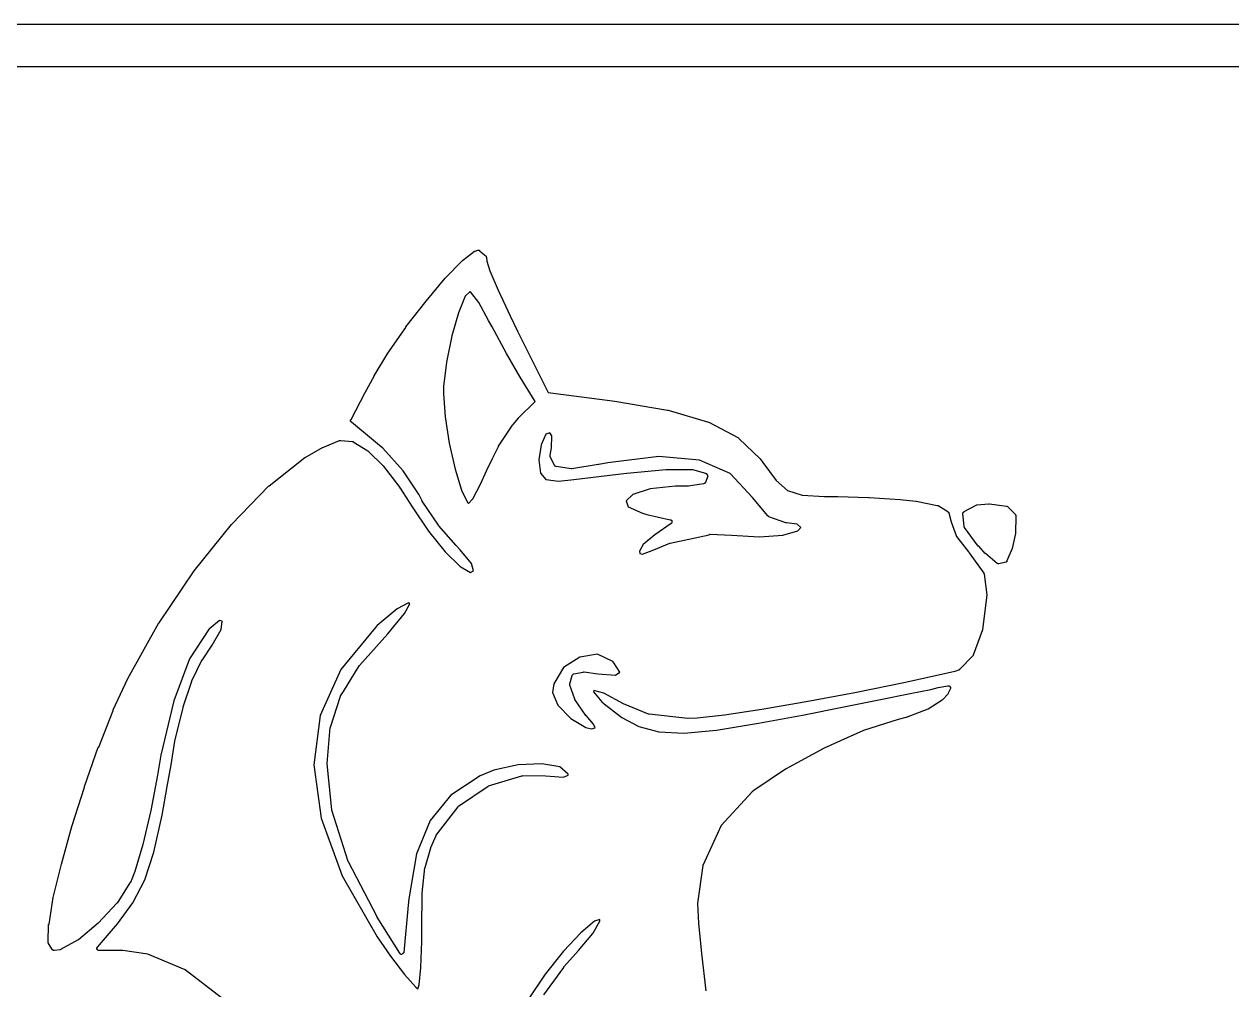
# Model space of a CAD drawing. Extents: x 93.8 to 153.2, y -121.7 to -73.6.
# Drawn here: x 119.058 to 121.877, y -119.553 to -117.298 of the extents above; entities that cross this region are included whole.
import ezdxf

# ---------------------------------------------------------------- set-up
doc = ezdxf.new("R2010")
doc.units = 0
doc.header["$MEASUREMENT"] = 0
doc.layers.add('BLACK', color=7, linetype='CONTINUOUS')

msp = doc.modelspace()

# ---------------------------------------------------------------- linework, layer by layer
at = {"layer": 'Black'}
for p, q in [((102.92, -117.298), (130.125, -117.298)), ((130.175, -117.398), (102.87, -117.398)), ((120.111, -117.828), (120.117, -117.826)), ((120.117, -117.826), (120.117, -117.826)), ((120.117, -117.826), (120.118, -117.826)), ((120.118, -117.826), (120.118, -117.826)), ((120.118, -117.826), (120.119, -117.826)), ((120.118, -117.826), (120.118, -117.826)), ((120.119, -117.826), (120.12, -117.826)), ((120.12, -117.826), (120.12, -117.826)), ((120.12, -117.826), (120.12, -117.826)), ((120.12, -117.826), (120.121, -117.826)), ((120.121, -117.826), (120.121, -117.827)), ((120.121, -117.827), (120.136, -117.84)), ((120.041, -117.891), (120.081, -117.85)), ((120.081, -117.85), (120.109, -117.828)), ((120.081, -117.85), (120.081, -117.85)), ((120.081, -117.85), (120.081, -117.85)), ((120.109, -117.828), (120.109, -117.828)), ((120.109, -117.828), (120.109, -117.828)), ((120.109, -117.828), (120.11, -117.828)), ((120.11, -117.828), (120.11, -117.828)), ((120.11, -117.828), (120.111, -117.828)), ((120.111, -117.828), (120.111, -117.828)), ((120.136, -117.84), (120.136, -117.841)), ((120.136, -117.841), (120.137, -117.842)), ((120.137, -117.842), (120.137, -117.842)), ((120.137, -117.842), (120.137, -117.842)), ((120.137, -117.842), (120.137, -117.843)), ((120.137, -117.843), (120.137, -117.843)), ((120.137, -117.843), (120.138, -117.851)), ((120.138, -117.851), (120.145, -117.874)), ((120.145, -117.874), (120.164, -117.919)), ((119.996, -117.945), (120.041, -117.891)), ((120.041, -117.891), (120.041, -117.891)), ((120.041, -117.891), (120.041, -117.891)), ((120.087, -117.933), (120.072, -117.972)), ((120.099, -117.922), (120.087, -117.933)), ((120.1, -117.923), (120.099, -117.922)), ((120.119, -117.948), (120.1, -117.923)), ((120.164, -117.919), (120.192, -117.979)), ((119.949, -118.005), (119.996, -117.945)), ((119.996, -117.945), (119.996, -117.945)), ((119.996, -117.945), (119.996, -117.945)), ((120.142, -117.99), (120.119, -117.948)), ((120.072, -117.972), (120.056, -118.026)), ((120.15, -118.005), (120.142, -117.99)), ((120.192, -117.979), (120.21, -118.016)), ((119.907, -118.066), (119.949, -118.006)), ((119.949, -118.006), (119.949, -118.005)), ((119.949, -118.005), (119.949, -118.005)), ((120.184, -118.067), (120.15, -118.005)), ((120.15, -118.005), (120.15, -118.005)), ((120.15, -118.005), (120.15, -118.005)), ((120.21, -118.016), (120.281, -118.158)), ((120.056, -118.026), (120.044, -118.087)), ((119.875, -118.119), (119.907, -118.066)), ((119.907, -118.066), (119.907, -118.066)), ((119.907, -118.066), (119.907, -118.066)), ((120.216, -118.122), (120.184, -118.067)), ((120.184, -118.067), (120.184, -118.067)), ((120.184, -118.067), (120.184, -118.067)), ((120.044, -118.087), (120.037, -118.144)), ((119.854, -118.158), (119.875, -118.12)), ((119.875, -118.12), (119.875, -118.119)), ((119.875, -118.119), (119.875, -118.119)), ((120.251, -118.179), (120.216, -118.122)), ((120.216, -118.122), (120.216, -118.122)), ((120.216, -118.122), (120.216, -118.122)), ((119.821, -118.221), (119.854, -118.158)), ((119.854, -118.158), (119.854, -118.158)), ((120.037, -118.144), (120.037, -118.161)), ((120.037, -118.161), (120.041, -118.215)), ((120.281, -118.158), (120.437, -118.178)), ((120.212, -118.217), (120.251, -118.179)), ((120.437, -118.178), (120.437, -118.178)), ((120.437, -118.178), (120.437, -118.178)), ((120.437, -118.178), (120.56, -118.199)), ((119.82, -118.222), (119.821, -118.221)), ((120.041, -118.215), (120.05, -118.276)), ((120.199, -118.233), (120.212, -118.218)), ((120.212, -118.218), (120.212, -118.217)), ((120.212, -118.217), (120.212, -118.217)), ((120.56, -118.199), (120.561, -118.199)), ((120.561, -118.199), (120.561, -118.199)), ((120.561, -118.199), (120.655, -118.227)), ((119.82, -118.223), (119.82, -118.222)), ((119.82, -118.224), (119.82, -118.223)), ((119.82, -118.223), (119.82, -118.223)), ((119.82, -118.223), (119.82, -118.223)), ((119.82, -118.223), (119.82, -118.223)), ((119.82, -118.225), (119.82, -118.224)), ((119.82, -118.224), (119.82, -118.224)), ((119.82, -118.224), (119.82, -118.224)), ((119.821, -118.226), (119.82, -118.225)), ((119.821, -118.227), (119.821, -118.226)), ((119.821, -118.226), (119.821, -118.226)), ((119.821, -118.226), (119.821, -118.226)), ((119.822, -118.227), (119.821, -118.227)), ((119.883, -118.278), (119.822, -118.227)), ((120.165, -118.283), (120.198, -118.234)), ((120.198, -118.234), (120.199, -118.233)), ((120.199, -118.233), (120.199, -118.233)), ((120.655, -118.227), (120.655, -118.227)), ((120.655, -118.227), (120.656, -118.227)), ((120.656, -118.227), (120.725, -118.264)), ((119.755, -118.286), (119.794, -118.27)), ((119.794, -118.27), (119.795, -118.27)), ((119.795, -118.27), (119.795, -118.27)), ((119.795, -118.27), (119.795, -118.27)), ((119.795, -118.27), (119.796, -118.27)), ((119.796, -118.27), (119.796, -118.27)), ((119.796, -118.27), (119.797, -118.27)), ((119.797, -118.27), (119.824, -118.272)), ((119.824, -118.272), (119.824, -118.272)), ((119.824, -118.272), (119.825, -118.272)), ((119.825, -118.272), (119.825, -118.272)), ((119.825, -118.272), (119.826, -118.272)), ((119.826, -118.272), (119.826, -118.272)), ((119.826, -118.272), (119.826, -118.273)), ((119.826, -118.273), (119.86, -118.294)), ((119.895, -118.288), (119.883, -118.278)), ((120.05, -118.276), (120.064, -118.337)), ((120.276, -118.255), (120.265, -118.28)), ((120.285, -118.252), (120.276, -118.255)), ((120.29, -118.259), (120.285, -118.252)), ((120.289, -118.287), (120.29, -118.259)), ((120.725, -118.264), (120.726, -118.265)), ((120.726, -118.265), (120.726, -118.265)), ((120.726, -118.265), (120.776, -118.313)), ((119.714, -118.31), (119.754, -118.286)), ((119.754, -118.286), (119.755, -118.286)), ((119.755, -118.286), (119.755, -118.286)), ((119.86, -118.294), (119.86, -118.294)), ((119.86, -118.294), (119.86, -118.294)), ((119.86, -118.294), (119.861, -118.295)), ((119.861, -118.295), (119.862, -118.295)), ((119.862, -118.295), (119.862, -118.296)), ((119.862, -118.296), (119.896, -118.329)), ((119.943, -118.341), (119.895, -118.288)), ((120.151, -118.312), (120.165, -118.284)), ((120.165, -118.284), (120.165, -118.283)), ((120.165, -118.284), (120.165, -118.284)), ((120.265, -118.28), (120.259, -118.315)), ((120.286, -118.304), (120.289, -118.287)), ((120.286, -118.305), (120.286, -118.304)), ((120.286, -118.306), (120.286, -118.305)), ((120.286, -118.307), (120.286, -118.306)), ((120.286, -118.306), (120.286, -118.306)), ((120.286, -118.306), (120.286, -118.306)), ((119.63, -118.376), (119.713, -118.31)), ((119.713, -118.31), (119.714, -118.31)), ((119.714, -118.31), (119.714, -118.31)), ((119.896, -118.329), (119.896, -118.329)), ((119.896, -118.329), (119.896, -118.329)), ((119.896, -118.329), (119.935, -118.38)), ((120.137, -118.341), (120.151, -118.312)), ((120.151, -118.312), (120.151, -118.312)), ((120.259, -118.315), (120.263, -118.346)), ((120.296, -118.328), (120.286, -118.307)), ((120.286, -118.307), (120.286, -118.307)), ((120.297, -118.329), (120.296, -118.328)), ((120.297, -118.33), (120.297, -118.329)), ((120.298, -118.33), (120.297, -118.33)), ((120.297, -118.33), (120.297, -118.33)), ((120.297, -118.33), (120.297, -118.33)), ((120.298, -118.331), (120.298, -118.33)), ((120.299, -118.331), (120.298, -118.331)), ((120.298, -118.331), (120.298, -118.331)), ((120.3, -118.331), (120.299, -118.331)), ((120.299, -118.331), (120.299, -118.331)), ((120.335, -118.336), (120.3, -118.331)), ((120.398, -118.326), (120.336, -118.336)), ((120.399, -118.326), (120.398, -118.326)), ((120.398, -118.326), (120.398, -118.326)), ((120.42, -118.322), (120.399, -118.326)), ((120.539, -118.307), (120.42, -118.322)), ((120.634, -118.316), (120.539, -118.307)), ((120.706, -118.347), (120.634, -118.316)), ((120.776, -118.313), (120.776, -118.313)), ((120.776, -118.313), (120.776, -118.313)), ((120.776, -118.313), (120.782, -118.321)), ((120.782, -118.321), (120.813, -118.363)), ((119.98, -118.397), (119.943, -118.341)), ((120.064, -118.337), (120.079, -118.386)), ((120.124, -118.37), (120.137, -118.341)), ((120.137, -118.341), (120.137, -118.341)), ((120.137, -118.341), (120.137, -118.341)), ((120.263, -118.346), (120.276, -118.361)), ((120.276, -118.361), (120.305, -118.365)), ((120.305, -118.365), (120.341, -118.361)), ((120.336, -118.336), (120.335, -118.336)), ((120.335, -118.336), (120.335, -118.336)), ((120.341, -118.361), (120.464, -118.346)), ((120.464, -118.346), (120.464, -118.346)), ((120.464, -118.346), (120.465, -118.346)), ((120.465, -118.346), (120.556, -118.338)), ((120.556, -118.338), (120.556, -118.338)), ((120.556, -118.338), (120.557, -118.338)), ((120.557, -118.338), (120.617, -118.338)), ((120.617, -118.338), (120.617, -118.338)), ((120.617, -118.338), (120.618, -118.338)), ((120.618, -118.338), (120.648, -118.346)), ((120.648, -118.346), (120.648, -118.346)), ((120.648, -118.346), (120.649, -118.346)), ((120.653, -118.355), (120.648, -118.368)), ((120.649, -118.346), (120.649, -118.347)), ((120.649, -118.347), (120.649, -118.347)), ((120.649, -118.347), (120.65, -118.347)), ((120.65, -118.347), (120.65, -118.347)), ((120.65, -118.347), (120.652, -118.35)), ((120.652, -118.35), (120.652, -118.35)), ((120.652, -118.35), (120.653, -118.35)), ((120.653, -118.35), (120.653, -118.351)), ((120.653, -118.351), (120.653, -118.352)), ((120.653, -118.352), (120.653, -118.352)), ((120.653, -118.352), (120.653, -118.352)), ((120.653, -118.352), (120.654, -118.353)), ((120.654, -118.354), (120.653, -118.355)), ((120.653, -118.355), (120.653, -118.355)), ((120.653, -118.355), (120.653, -118.355)), ((120.654, -118.353), (120.654, -118.353)), ((120.654, -118.353), (120.654, -118.353)), ((120.654, -118.353), (120.654, -118.354)), ((120.654, -118.354), (120.654, -118.354)), ((120.758, -118.403), (120.706, -118.347)), ((119.542, -118.466), (119.629, -118.376)), ((119.629, -118.376), (119.63, -118.376)), ((119.63, -118.376), (119.63, -118.376)), ((119.935, -118.38), (119.935, -118.381)), ((119.935, -118.381), (119.936, -118.381)), ((119.936, -118.381), (119.964, -118.425)), ((120.079, -118.386), (120.093, -118.415)), ((120.105, -118.406), (120.124, -118.37)), ((120.519, -118.383), (120.479, -118.396)), ((120.578, -118.377), (120.519, -118.383)), ((120.608, -118.377), (120.578, -118.377)), ((120.609, -118.377), (120.608, -118.377)), ((120.608, -118.377), (120.608, -118.377)), ((120.644, -118.371), (120.609, -118.377)), ((120.645, -118.37), (120.644, -118.371)), ((120.646, -118.37), (120.645, -118.37)), ((120.647, -118.37), (120.646, -118.37)), ((120.646, -118.37), (120.646, -118.37)), ((120.646, -118.37), (120.646, -118.37)), ((120.648, -118.368), (120.647, -118.369)), ((120.647, -118.369), (120.647, -118.369)), ((120.647, -118.369), (120.647, -118.369)), ((120.647, -118.369), (120.647, -118.37)), ((120.648, -118.368), (120.648, -118.368)), ((120.813, -118.363), (120.84, -118.387)), ((120.84, -118.387), (120.874, -118.398)), ((119.987, -118.411), (119.98, -118.397)), ((119.987, -118.412), (119.987, -118.411)), ((119.987, -118.411), (119.987, -118.411)), ((120.025, -118.468), (119.987, -118.412)), ((120.093, -118.415), (120.095, -118.417)), ((120.095, -118.417), (120.105, -118.406)), ((120.479, -118.396), (120.463, -118.411)), ((120.463, -118.411), (120.468, -118.425)), ((120.794, -118.446), (120.758, -118.403)), ((120.874, -118.398), (120.926, -118.401)), ((120.926, -118.401), (120.957, -118.401)), ((120.957, -118.401), (120.957, -118.401)), ((120.957, -118.401), (120.957, -118.401)), ((120.957, -118.401), (121.029, -118.403)), ((121.029, -118.403), (121.029, -118.403)), ((121.029, -118.403), (121.03, -118.403)), ((121.03, -118.403), (121.103, -118.408)), ((121.103, -118.408), (121.103, -118.408)), ((121.103, -118.408), (121.103, -118.408)), ((121.103, -118.408), (121.139, -118.412)), ((121.139, -118.412), (121.139, -118.412)), ((121.139, -118.412), (121.14, -118.412)), ((121.14, -118.412), (121.189, -118.422)), ((121.282, -118.42), (121.31, -118.418)), ((121.31, -118.418), (121.311, -118.418)), ((121.311, -118.418), (121.311, -118.418)), ((121.311, -118.418), (121.351, -118.423)), ((119.964, -118.425), (119.964, -118.425)), ((119.964, -118.425), (120.002, -118.482)), ((120.468, -118.425), (120.501, -118.44)), ((120.501, -118.44), (120.511, -118.443)), ((120.511, -118.443), (120.566, -118.455)), ((120.794, -118.447), (120.794, -118.446)), ((120.794, -118.446), (120.794, -118.446)), ((120.795, -118.447), (120.794, -118.447)), ((120.796, -118.448), (120.795, -118.447)), ((120.795, -118.447), (120.795, -118.447)), ((120.795, -118.447), (120.795, -118.447)), ((121.189, -118.422), (121.19, -118.422)), ((121.19, -118.422), (121.191, -118.422)), ((121.191, -118.422), (121.214, -118.436)), ((121.214, -118.436), (121.214, -118.436)), ((121.214, -118.436), (121.214, -118.437)), ((121.214, -118.437), (121.215, -118.437)), ((121.215, -118.437), (121.215, -118.437)), ((121.215, -118.437), (121.216, -118.438)), ((121.216, -118.438), (121.216, -118.438)), ((121.216, -118.438), (121.216, -118.438)), ((121.216, -118.438), (121.216, -118.439)), ((121.216, -118.439), (121.216, -118.439)), ((121.216, -118.439), (121.216, -118.439)), ((121.216, -118.439), (121.222, -118.46)), ((121.249, -118.44), (121.25, -118.439)), ((121.249, -118.441), (121.249, -118.44)), ((121.249, -118.44), (121.249, -118.44)), ((121.252, -118.47), (121.249, -118.441)), ((121.25, -118.438), (121.25, -118.437)), ((121.25, -118.437), (121.251, -118.437)), ((121.25, -118.439), (121.25, -118.438)), ((121.25, -118.438), (121.25, -118.438)), ((121.25, -118.439), (121.25, -118.439)), ((121.25, -118.439), (121.25, -118.439)), ((121.251, -118.437), (121.252, -118.436)), ((121.251, -118.437), (121.251, -118.437)), ((121.251, -118.437), (121.251, -118.437)), ((121.252, -118.436), (121.28, -118.421)), ((121.252, -118.436), (121.252, -118.436)), ((121.252, -118.436), (121.252, -118.436)), ((121.28, -118.421), (121.281, -118.421)), ((121.281, -118.421), (121.282, -118.42)), ((121.281, -118.421), (121.281, -118.421)), ((121.281, -118.421), (121.281, -118.421)), ((121.282, -118.42), (121.282, -118.42)), ((121.282, -118.42), (121.282, -118.42)), ((121.351, -118.423), (121.352, -118.423)), ((121.352, -118.423), (121.353, -118.424)), ((121.353, -118.424), (121.353, -118.424)), ((121.353, -118.424), (121.353, -118.424)), ((121.353, -118.424), (121.353, -118.424)), ((121.353, -118.424), (121.354, -118.425)), ((121.354, -118.425), (121.372, -118.443)), ((121.372, -118.443), (121.372, -118.444)), ((121.372, -118.444), (121.372, -118.444)), ((121.372, -118.444), (121.373, -118.444)), ((121.373, -118.447), (121.372, -118.486)), ((121.373, -118.444), (121.373, -118.445)), ((121.373, -118.445), (121.373, -118.445)), ((121.373, -118.445), (121.373, -118.445)), ((121.373, -118.445), (121.373, -118.446)), ((121.373, -118.446), (121.373, -118.447)), ((121.373, -118.447), (121.373, -118.447)), ((121.373, -118.447), (121.373, -118.447)), ((119.455, -118.574), (119.542, -118.466)), ((119.542, -118.466), (119.542, -118.466)), ((119.542, -118.466), (119.542, -118.466)), ((120.026, -118.469), (120.025, -118.468)), ((120.025, -118.468), (120.025, -118.468)), ((120.066, -118.515), (120.026, -118.469)), ((120.568, -118.464), (120.53, -118.49)), ((120.566, -118.455), (120.567, -118.455)), ((120.567, -118.455), (120.567, -118.455)), ((120.567, -118.455), (120.568, -118.455)), ((120.568, -118.455), (120.568, -118.455)), ((120.568, -118.455), (120.568, -118.456)), ((120.568, -118.456), (120.569, -118.456)), ((120.569, -118.463), (120.568, -118.464)), ((120.569, -118.456), (120.569, -118.456)), ((120.569, -118.456), (120.569, -118.456)), ((120.569, -118.456), (120.57, -118.457)), ((120.57, -118.462), (120.569, -118.462)), ((120.569, -118.462), (120.569, -118.463)), ((120.569, -118.463), (120.569, -118.463)), ((120.569, -118.463), (120.569, -118.463)), ((120.57, -118.457), (120.57, -118.457)), ((120.57, -118.457), (120.57, -118.458)), ((120.57, -118.458), (120.57, -118.458)), ((120.57, -118.458), (120.57, -118.458)), ((120.57, -118.458), (120.57, -118.459)), ((120.57, -118.459), (120.57, -118.459)), ((120.57, -118.459), (120.57, -118.46)), ((120.57, -118.46), (120.57, -118.46)), ((120.57, -118.46), (120.57, -118.461)), ((120.57, -118.461), (120.57, -118.461)), ((120.57, -118.461), (120.57, -118.461)), ((120.57, -118.461), (120.57, -118.462)), ((120.836, -118.462), (120.796, -118.448)), ((120.837, -118.462), (120.836, -118.462)), ((120.836, -118.462), (120.836, -118.462)), ((120.862, -118.465), (120.837, -118.462)), ((120.871, -118.473), (120.862, -118.465)), ((120.864, -118.481), (120.871, -118.473)), ((121.222, -118.46), (121.234, -118.494)), ((121.252, -118.471), (121.252, -118.47)), ((121.252, -118.472), (121.252, -118.471)), ((121.252, -118.471), (121.252, -118.471)), ((121.252, -118.471), (121.252, -118.471)), ((121.253, -118.473), (121.252, -118.472)), ((121.252, -118.472), (121.252, -118.472)), ((121.285, -118.517), (121.253, -118.473)), ((120.002, -118.482), (120.041, -118.53)), ((120.53, -118.49), (120.503, -118.513)), ((120.566, -118.51), (120.657, -118.49)), ((120.657, -118.49), (120.658, -118.489)), ((120.658, -118.489), (120.659, -118.489)), ((120.659, -118.489), (120.709, -118.491)), ((120.709, -118.491), (120.709, -118.491)), ((120.709, -118.491), (120.709, -118.491)), ((120.709, -118.491), (120.774, -118.495)), ((120.774, -118.495), (120.829, -118.491)), ((120.829, -118.491), (120.864, -118.481)), ((121.234, -118.494), (121.262, -118.53)), ((121.372, -118.487), (121.364, -118.522)), ((121.372, -118.486), (121.372, -118.487)), ((121.372, -118.487), (121.372, -118.487)), ((120.041, -118.53), (120.076, -118.564)), ((120.076, -118.525), (120.066, -118.515)), ((120.066, -118.515), (120.066, -118.515)), ((120.066, -118.515), (120.066, -118.515)), ((120.102, -118.557), (120.076, -118.525)), ((120.503, -118.513), (120.494, -118.528)), ((120.494, -118.528), (120.495, -118.534)), ((120.501, -118.535), (120.528, -118.525)), ((120.528, -118.525), (120.565, -118.51)), ((120.565, -118.51), (120.566, -118.51)), ((120.566, -118.51), (120.566, -118.51)), ((121.262, -118.53), (121.263, -118.531)), ((121.263, -118.531), (121.264, -118.532)), ((121.264, -118.532), (121.264, -118.532)), ((121.264, -118.532), (121.298, -118.58)), ((121.286, -118.517), (121.285, -118.517)), ((121.285, -118.517), (121.285, -118.517)), ((121.301, -118.534), (121.286, -118.517)), ((121.364, -118.522), (121.352, -118.551)), ((121.364, -118.522), (121.364, -118.522)), ((121.364, -118.522), (121.364, -118.522)), ((120.107, -118.574), (120.102, -118.557)), ((120.495, -118.534), (120.501, -118.535)), ((121.302, -118.534), (121.301, -118.534)), ((121.301, -118.534), (121.301, -118.534)), ((121.329, -118.557), (121.302, -118.534)), ((121.33, -118.557), (121.329, -118.557)), ((121.329, -118.557), (121.329, -118.557)), ((121.33, -118.558), (121.33, -118.557)), ((121.33, -118.557), (121.33, -118.557)), ((121.331, -118.558), (121.33, -118.558)), ((121.332, -118.558), (121.331, -118.558)), ((121.331, -118.558), (121.331, -118.558)), ((121.333, -118.558), (121.332, -118.558)), ((121.332, -118.558), (121.332, -118.558)), ((121.349, -118.554), (121.333, -118.558)), ((121.333, -118.558), (121.333, -118.558)), ((121.35, -118.554), (121.349, -118.554)), ((121.351, -118.553), (121.35, -118.554)), ((121.35, -118.554), (121.35, -118.554)), ((121.35, -118.554), (121.35, -118.554)), ((121.35, -118.554), (121.35, -118.554)), ((121.352, -118.553), (121.351, -118.553)), ((121.352, -118.551), (121.352, -118.552)), ((121.352, -118.552), (121.352, -118.552)), ((121.352, -118.552), (121.352, -118.553)), ((121.352, -118.553), (121.352, -118.553)), ((119.373, -118.696), (119.455, -118.574)), ((119.455, -118.574), (119.455, -118.574)), ((119.455, -118.574), (119.455, -118.574)), ((120.076, -118.564), (120.1, -118.578)), ((120.1, -118.578), (120.107, -118.574)), ((121.298, -118.58), (121.298, -118.58)), ((121.298, -118.58), (121.298, -118.58)), ((121.298, -118.58), (121.298, -118.581)), ((121.298, -118.581), (121.299, -118.581)), ((121.299, -118.581), (121.299, -118.582)), ((121.299, -118.582), (121.299, -118.582)), ((121.299, -118.582), (121.305, -118.63)), ((121.305, -118.631), (121.295, -118.711)), ((121.305, -118.63), (121.305, -118.63)), ((121.305, -118.63), (121.305, -118.631)), ((119.929, -118.663), (119.882, -118.702)), ((119.955, -118.649), (119.929, -118.663)), ((119.946, -118.674), (119.958, -118.651)), ((119.958, -118.651), (119.955, -118.649)), ((119.3, -118.826), (119.372, -118.696)), ((119.372, -118.696), (119.373, -118.696)), ((119.373, -118.696), (119.373, -118.696)), ((119.514, -118.69), (119.491, -118.709)), ((119.52, -118.692), (119.514, -118.69)), ((119.518, -118.711), (119.52, -118.692)), ((119.907, -118.721), (119.946, -118.674)), ((119.49, -118.71), (119.444, -118.78)), ((119.491, -118.709), (119.49, -118.71)), ((119.497, -118.748), (119.518, -118.711)), ((119.877, -118.707), (119.797, -118.805)), ((119.841, -118.795), (119.907, -118.721)), ((119.882, -118.702), (119.877, -118.707)), ((119.907, -118.721), (119.907, -118.721)), ((121.295, -118.712), (121.273, -118.771)), ((121.295, -118.711), (121.295, -118.712)), ((121.295, -118.712), (121.295, -118.712)), ((119.474, -118.782), (119.497, -118.748)), ((119.444, -118.78), (119.407, -118.878)), ((119.449, -118.831), (119.473, -118.783)), ((119.473, -118.783), (119.473, -118.782)), ((119.473, -118.782), (119.474, -118.782)), ((120.355, -118.776), (120.317, -118.8)), ((120.396, -118.769), (120.355, -118.776)), ((120.432, -118.786), (120.396, -118.769)), ((121.272, -118.773), (121.241, -118.805)), ((121.273, -118.772), (121.272, -118.773)), ((121.272, -118.773), (121.272, -118.773)), ((121.272, -118.773), (121.272, -118.773)), ((121.273, -118.771), (121.273, -118.771)), ((121.273, -118.771), (121.273, -118.771)), ((121.273, -118.771), (121.273, -118.772)), ((119.797, -118.805), (119.749, -118.912)), ((119.803, -118.856), (119.84, -118.796)), ((119.84, -118.796), (119.841, -118.796)), ((119.841, -118.796), (119.841, -118.795)), ((120.317, -118.8), (120.294, -118.838)), ((120.341, -118.815), (120.363, -118.811)), ((120.363, -118.811), (120.364, -118.81)), ((120.364, -118.81), (120.365, -118.81)), ((120.365, -118.81), (120.397, -118.815)), ((120.434, -118.789), (120.432, -118.786)), ((120.448, -118.811), (120.434, -118.789)), ((120.438, -118.818), (120.448, -118.811)), ((121.23, -118.809), (121.115, -118.835)), ((121.239, -118.806), (121.23, -118.809)), ((121.23, -118.809), (121.23, -118.809)), ((121.23, -118.809), (121.23, -118.809)), ((121.24, -118.806), (121.239, -118.806)), ((121.241, -118.805), (121.24, -118.805)), ((121.24, -118.805), (121.24, -118.806)), ((121.24, -118.806), (121.24, -118.806)), ((121.241, -118.805), (121.241, -118.805)), ((121.241, -118.805), (121.241, -118.805)), ((119.266, -118.899), (119.3, -118.826)), ((119.3, -118.826), (119.3, -118.826)), ((119.3, -118.826), (119.3, -118.826)), ((119.429, -118.892), (119.449, -118.832)), ((119.449, -118.832), (119.449, -118.831)), ((119.449, -118.832), (119.449, -118.832)), ((120.294, -118.838), (120.291, -118.858)), ((120.332, -118.838), (120.337, -118.819)), ((120.332, -118.839), (120.332, -118.838)), ((120.332, -118.84), (120.332, -118.839)), ((120.332, -118.839), (120.332, -118.839)), ((120.332, -118.841), (120.332, -118.84)), ((120.332, -118.84), (120.332, -118.84)), ((120.332, -118.84), (120.332, -118.84)), ((120.343, -118.874), (120.332, -118.841)), ((120.337, -118.819), (120.337, -118.818)), ((120.337, -118.818), (120.337, -118.818)), ((120.337, -118.818), (120.338, -118.818)), ((120.338, -118.817), (120.339, -118.816)), ((120.338, -118.818), (120.338, -118.817)), ((120.338, -118.817), (120.338, -118.817)), ((120.338, -118.817), (120.338, -118.817)), ((120.339, -118.816), (120.34, -118.815)), ((120.339, -118.816), (120.339, -118.816)), ((120.339, -118.816), (120.339, -118.816)), ((120.339, -118.816), (120.339, -118.816)), ((120.34, -118.815), (120.341, -118.815)), ((120.341, -118.815), (120.341, -118.815)), ((120.341, -118.815), (120.341, -118.815)), ((120.397, -118.815), (120.438, -118.818)), ((121.115, -118.835), (120.997, -118.859)), ((121.115, -118.835), (121.115, -118.835)), ((121.115, -118.835), (121.115, -118.835)), ((119.773, -118.939), (119.796, -118.867)), ((119.796, -118.866), (119.803, -118.856)), ((119.796, -118.867), (119.796, -118.866)), ((119.796, -118.867), (119.796, -118.867)), ((120.291, -118.858), (120.304, -118.888)), ((120.388, -118.854), (120.387, -118.857)), ((120.387, -118.857), (120.406, -118.88)), ((120.411, -118.86), (120.388, -118.854)), ((120.457, -118.885), (120.411, -118.86)), ((120.997, -118.859), (120.883, -118.88)), ((120.997, -118.859), (120.997, -118.859)), ((120.997, -118.859), (120.997, -118.859)), ((121.057, -118.875), (121.126, -118.861)), ((121.126, -118.861), (121.174, -118.851)), ((121.126, -118.861), (121.126, -118.861)), ((121.174, -118.851), (121.191, -118.847)), ((121.191, -118.847), (121.214, -118.843)), ((121.191, -118.847), (121.191, -118.847)), ((121.191, -118.847), (121.191, -118.847)), ((121.214, -118.862), (121.202, -118.875)), ((121.214, -118.843), (121.214, -118.843)), ((121.214, -118.843), (121.214, -118.843)), ((121.214, -118.843), (121.215, -118.843)), ((121.215, -118.861), (121.214, -118.862)), ((121.214, -118.862), (121.214, -118.862)), ((121.214, -118.862), (121.214, -118.862)), ((121.215, -118.843), (121.216, -118.843)), ((121.22, -118.849), (121.215, -118.86)), ((121.215, -118.86), (121.215, -118.86)), ((121.215, -118.86), (121.215, -118.86)), ((121.215, -118.86), (121.215, -118.861)), ((121.216, -118.843), (121.216, -118.843)), ((121.216, -118.843), (121.216, -118.843)), ((121.216, -118.843), (121.217, -118.843)), ((121.217, -118.843), (121.217, -118.843)), ((121.217, -118.843), (121.217, -118.843)), ((121.217, -118.843), (121.218, -118.843)), ((121.218, -118.843), (121.218, -118.844)), ((121.218, -118.844), (121.219, -118.844)), ((121.219, -118.844), (121.219, -118.844)), ((121.219, -118.844), (121.219, -118.844)), ((121.219, -118.844), (121.219, -118.845)), ((121.219, -118.845), (121.22, -118.846)), ((121.22, -118.846), (121.22, -118.846)), ((121.22, -118.846), (121.22, -118.846)), ((121.22, -118.846), (121.22, -118.847)), ((121.22, -118.847), (121.22, -118.848)), ((121.22, -118.848), (121.22, -118.848)), ((121.22, -118.848), (121.22, -118.848)), ((121.22, -118.848), (121.22, -118.848)), ((121.22, -118.848), (121.22, -118.849)), ((121.22, -118.849), (121.22, -118.849)), ((121.22, -118.849), (121.22, -118.849)), ((119.407, -118.878), (119.377, -119.005)), ((119.41, -118.972), (119.429, -118.893)), ((119.429, -118.893), (119.429, -118.892)), ((119.429, -118.892), (119.429, -118.892)), ((120.304, -118.888), (120.334, -118.919)), ((120.343, -118.875), (120.343, -118.874)), ((120.343, -118.874), (120.343, -118.874)), ((120.369, -118.912), (120.343, -118.875)), ((120.406, -118.88), (120.412, -118.885)), ((120.412, -118.885), (120.453, -118.917)), ((120.515, -118.909), (120.457, -118.885)), ((120.457, -118.885), (120.457, -118.885)), ((120.457, -118.885), (120.457, -118.885)), ((120.78, -118.898), (120.693, -118.911)), ((120.883, -118.88), (120.78, -118.898)), ((120.78, -118.898), (120.78, -118.898)), ((120.78, -118.898), (120.78, -118.898)), ((120.875, -118.911), (120.971, -118.892)), ((120.883, -118.88), (120.883, -118.88)), ((120.883, -118.88), (120.883, -118.88)), ((120.971, -118.892), (121.057, -118.875)), ((120.971, -118.892), (120.971, -118.892)), ((121.057, -118.875), (121.057, -118.875)), ((121.167, -118.897), (121.117, -118.917)), ((121.168, -118.897), (121.167, -118.897)), ((121.201, -118.876), (121.168, -118.897)), ((121.168, -118.897), (121.168, -118.897)), ((121.202, -118.875), (121.201, -118.876)), ((121.202, -118.875), (121.202, -118.875)), ((119.232, -118.986), (119.266, -118.9)), ((119.266, -118.9), (119.266, -118.899)), ((119.266, -118.9), (119.266, -118.9)), ((119.749, -118.912), (119.734, -119.027)), ((120.334, -118.919), (120.369, -118.94)), ((120.37, -118.912), (120.369, -118.912)), ((120.387, -118.932), (120.37, -118.912)), ((120.37, -118.912), (120.37, -118.912)), ((120.453, -118.917), (120.493, -118.938)), ((120.516, -118.909), (120.515, -118.909)), ((120.517, -118.909), (120.516, -118.909)), ((120.607, -118.919), (120.517, -118.909)), ((120.608, -118.919), (120.607, -118.919)), ((120.629, -118.918), (120.608, -118.919)), ((120.608, -118.919), (120.608, -118.919)), ((120.693, -118.911), (120.629, -118.918)), ((120.629, -118.918), (120.629, -118.918)), ((120.629, -118.918), (120.629, -118.918)), ((120.693, -118.911), (120.693, -118.911)), ((120.693, -118.911), (120.693, -118.911)), ((120.772, -118.93), (120.875, -118.911)), ((121.098, -118.921), (121.017, -118.947)), ((121.116, -118.917), (121.098, -118.921)), ((121.117, -118.917), (121.116, -118.917)), ((121.117, -118.917), (121.117, -118.917)), ((119.765, -119.024), (119.772, -118.94)), ((119.772, -118.94), (119.773, -118.94)), ((119.773, -118.94), (119.773, -118.939)), ((120.369, -118.94), (120.382, -118.943)), ((120.382, -118.943), (120.391, -118.941)), ((120.391, -118.941), (120.387, -118.932)), ((120.493, -118.938), (120.539, -118.95)), ((120.539, -118.95), (120.598, -118.953)), ((120.598, -118.953), (120.674, -118.946)), ((120.674, -118.946), (120.772, -118.93)), ((121.017, -118.947), (120.925, -118.988)), ((119.401, -119.027), (119.41, -118.972)), ((119.41, -118.972), (119.41, -118.972)), ((119.41, -118.972), (119.41, -118.972)), ((119.199, -119.078), (119.231, -118.986)), ((119.231, -118.986), (119.232, -118.986)), ((119.232, -118.986), (119.232, -118.986)), ((119.377, -119.005), (119.369, -119.051)), ((120.925, -118.988), (120.835, -119.037)), ((119.392, -119.078), (119.401, -119.027)), ((119.401, -119.027), (119.401, -119.027)), ((119.734, -119.027), (119.751, -119.152)), ((119.765, -119.025), (119.765, -119.024)), ((119.765, -119.024), (119.765, -119.024)), ((119.776, -119.132), (119.765, -119.025)), ((120.211, -119.027), (120.154, -119.04)), ((120.266, -119.025), (120.211, -119.027)), ((120.308, -119.032), (120.266, -119.025)), ((120.328, -119.049), (120.308, -119.032)), ((120.835, -119.037), (120.761, -119.087)), ((119.369, -119.051), (119.354, -119.134)), ((119.369, -119.051), (119.369, -119.051)), ((119.369, -119.051), (119.369, -119.051)), ((120.122, -119.053), (120.054, -119.098)), ((120.154, -119.04), (120.122, -119.053)), ((120.142, -119.076), (120.22, -119.053)), ((120.22, -119.053), (120.221, -119.053)), ((120.221, -119.053), (120.221, -119.052)), ((120.221, -119.052), (120.275, -119.053)), ((120.275, -119.053), (120.275, -119.053)), ((120.275, -119.053), (120.275, -119.053)), ((120.275, -119.053), (120.317, -119.056)), ((120.317, -119.056), (120.328, -119.051)), ((120.328, -119.051), (120.328, -119.049)), ((119.169, -119.171), (119.199, -119.079)), ((119.199, -119.079), (119.199, -119.078)), ((119.199, -119.079), (119.199, -119.079)), ((119.38, -119.145), (119.392, -119.078)), ((119.392, -119.078), (119.392, -119.078)), ((119.392, -119.078), (119.392, -119.078)), ((120.072, -119.124), (120.141, -119.077)), ((120.141, -119.077), (120.142, -119.076)), ((120.141, -119.077), (120.141, -119.077)), ((120.757, -119.09), (120.685, -119.169)), ((120.761, -119.087), (120.757, -119.09)), ((120.054, -119.098), (120.006, -119.157)), ((119.354, -119.134), (119.335, -119.213)), ((119.354, -119.134), (119.354, -119.134)), ((119.354, -119.134), (119.354, -119.134)), ((119.361, -119.231), (119.38, -119.145)), ((119.751, -119.152), (119.8, -119.286)), ((119.776, -119.133), (119.776, -119.132)), ((119.814, -119.253), (119.776, -119.133)), ((119.776, -119.133), (119.776, -119.133)), ((120.02, -119.191), (120.071, -119.125)), ((120.071, -119.125), (120.072, -119.124)), ((120.071, -119.125), (120.071, -119.125)), ((119.145, -119.259), (119.169, -119.171)), ((119.169, -119.171), (119.169, -119.171)), ((119.169, -119.171), (119.169, -119.171)), ((120.006, -119.157), (119.974, -119.235)), ((120.685, -119.169), (120.642, -119.262)), ((120.007, -119.22), (120.02, -119.192)), ((120.02, -119.192), (120.02, -119.191)), ((120.02, -119.191), (120.02, -119.191)), ((119.335, -119.213), (119.316, -119.276)), ((119.335, -119.213), (119.335, -119.213)), ((119.335, -119.213), (119.335, -119.213)), ((119.34, -119.296), (119.361, -119.231)), ((119.974, -119.235), (119.956, -119.34)), ((119.994, -119.267), (120.007, -119.221)), ((120.007, -119.221), (120.007, -119.22)), ((120.007, -119.22), (120.007, -119.22)), ((119.126, -119.337), (119.145, -119.259)), ((119.145, -119.259), (119.145, -119.259)), ((119.145, -119.259), (119.145, -119.259)), ((119.815, -119.253), (119.814, -119.253)), ((119.815, -119.254), (119.815, -119.253)), ((119.882, -119.382), (119.815, -119.254)), ((120.642, -119.262), (120.63, -119.35)), ((119.316, -119.276), (119.306, -119.302)), ((119.316, -119.276), (119.316, -119.276)), ((119.316, -119.276), (119.316, -119.276)), ((119.8, -119.286), (119.882, -119.429)), ((119.987, -119.327), (119.993, -119.268)), ((119.993, -119.268), (119.994, -119.267)), ((119.994, -119.267), (119.994, -119.267)), ((119.305, -119.303), (119.275, -119.35)), ((119.306, -119.302), (119.305, -119.303)), ((119.306, -119.302), (119.306, -119.302)), ((119.312, -119.349), (119.34, -119.296)), ((119.116, -119.399), (119.126, -119.337)), ((119.126, -119.337), (119.126, -119.337)), ((119.126, -119.337), (119.126, -119.337)), ((119.276, -119.398), (119.312, -119.349)), ((119.956, -119.34), (119.954, -119.355)), ((119.986, -119.41), (119.987, -119.327)), ((119.987, -119.327), (119.987, -119.327)), ((119.987, -119.327), (119.987, -119.327)), ((119.274, -119.35), (119.231, -119.397)), ((119.275, -119.35), (119.274, -119.35)), ((119.275, -119.35), (119.275, -119.35)), ((119.954, -119.355), (119.944, -119.465)), ((120.63, -119.35), (120.632, -119.397)), ((119.114, -119.441), (119.115, -119.4)), ((119.115, -119.4), (119.116, -119.4)), ((119.116, -119.4), (119.116, -119.399)), ((119.231, -119.397), (119.185, -119.436)), ((119.229, -119.453), (119.276, -119.398)), ((119.231, -119.397), (119.231, -119.397)), ((119.231, -119.397), (119.231, -119.397)), ((119.882, -119.383), (119.882, -119.382)), ((119.882, -119.382), (119.882, -119.382)), ((119.935, -119.467), (119.882, -119.383)), ((120.389, -119.392), (120.357, -119.419)), ((120.385, -119.421), (120.402, -119.392)), ((120.402, -119.388), (120.389, -119.392)), ((120.402, -119.392), (120.402, -119.388)), ((120.632, -119.397), (120.639, -119.468)), ((119.882, -119.429), (119.913, -119.474)), ((119.986, -119.44), (119.986, -119.41)), ((119.986, -119.41), (119.986, -119.41)), ((119.986, -119.41), (119.986, -119.41)), ((120.357, -119.419), (120.317, -119.462)), ((120.352, -119.461), (120.385, -119.421)), ((119.114, -119.442), (119.114, -119.441)), ((119.114, -119.443), (119.114, -119.442)), ((119.114, -119.442), (119.114, -119.442)), ((119.115, -119.443), (119.114, -119.443)), ((119.114, -119.443), (119.114, -119.443)), ((119.115, -119.444), (119.115, -119.443)), ((119.124, -119.459), (119.115, -119.444)), ((119.125, -119.459), (119.124, -119.459)), ((119.124, -119.459), (119.124, -119.459)), ((119.125, -119.46), (119.125, -119.459)), ((119.126, -119.46), (119.125, -119.46)), ((119.125, -119.46), (119.125, -119.46)), ((119.126, -119.461), (119.126, -119.46)), ((119.127, -119.461), (119.126, -119.461)), ((119.126, -119.461), (119.126, -119.461)), ((119.128, -119.461), (119.127, -119.461)), ((119.127, -119.461), (119.127, -119.461)), ((119.127, -119.461), (119.127, -119.461)), ((119.129, -119.461), (119.128, -119.461)), ((119.142, -119.459), (119.129, -119.461)), ((119.129, -119.461), (119.129, -119.461)), ((119.129, -119.461), (119.129, -119.461)), ((119.143, -119.459), (119.142, -119.459)), ((119.184, -119.436), (119.143, -119.458)), ((119.143, -119.458), (119.143, -119.459)), ((119.185, -119.436), (119.184, -119.436)), ((119.184, -119.436), (119.184, -119.436)), ((119.228, -119.455), (119.228, -119.454)), ((119.228, -119.454), (119.229, -119.454)), ((119.228, -119.456), (119.228, -119.455)), ((119.228, -119.455), (119.228, -119.455)), ((119.228, -119.457), (119.228, -119.456)), ((119.228, -119.456), (119.228, -119.456)), ((119.228, -119.458), (119.228, -119.457)), ((119.228, -119.457), (119.228, -119.457)), ((119.228, -119.457), (119.228, -119.457)), ((119.229, -119.458), (119.228, -119.458)), ((119.229, -119.454), (119.229, -119.453)), ((119.229, -119.453), (119.229, -119.453)), ((119.229, -119.454), (119.229, -119.454)), ((119.229, -119.459), (119.229, -119.458)), ((119.23, -119.46), (119.229, -119.459)), ((119.229, -119.459), (119.229, -119.459)), ((119.229, -119.459), (119.229, -119.459)), ((119.231, -119.461), (119.23, -119.46)), ((119.23, -119.46), (119.23, -119.46)), ((119.23, -119.46), (119.23, -119.46)), ((119.232, -119.461), (119.231, -119.461)), ((119.231, -119.461), (119.231, -119.461)), ((119.231, -119.461), (119.231, -119.461)), ((119.233, -119.461), (119.232, -119.461)), ((119.232, -119.461), (119.232, -119.461)), ((119.288, -119.461), (119.233, -119.461)), ((119.233, -119.461), (119.233, -119.461)), ((119.347, -119.469), (119.288, -119.461)), ((119.984, -119.5), (119.986, -119.44)), ((120.317, -119.462), (120.274, -119.516)), ((120.318, -119.499), (120.352, -119.461)), ((119.434, -119.506), (119.347, -119.469)), ((119.913, -119.474), (119.946, -119.517)), ((119.935, -119.468), (119.935, -119.467)), ((119.935, -119.467), (119.935, -119.467)), ((119.936, -119.469), (119.935, -119.468)), ((119.935, -119.468), (119.935, -119.468)), ((119.937, -119.469), (119.936, -119.469)), ((119.936, -119.469), (119.936, -119.469)), ((119.936, -119.469), (119.936, -119.469)), ((119.938, -119.47), (119.937, -119.469)), ((119.937, -119.469), (119.937, -119.469)), ((119.937, -119.469), (119.937, -119.469)), ((119.937, -119.469), (119.937, -119.469)), ((119.939, -119.47), (119.938, -119.47)), ((119.94, -119.469), (119.939, -119.47)), ((119.939, -119.47), (119.939, -119.47)), ((119.939, -119.47), (119.939, -119.47)), ((119.941, -119.469), (119.94, -119.469)), ((119.942, -119.468), (119.941, -119.469)), ((119.941, -119.469), (119.941, -119.469)), ((119.941, -119.469), (119.941, -119.469)), ((119.941, -119.469), (119.941, -119.469)), ((119.943, -119.468), (119.942, -119.468)), ((119.942, -119.468), (119.942, -119.468)), ((119.942, -119.468), (119.942, -119.468)), ((119.944, -119.466), (119.943, -119.467)), ((119.943, -119.467), (119.943, -119.467)), ((119.943, -119.467), (119.943, -119.467)), ((119.943, -119.467), (119.943, -119.468)), ((119.944, -119.465), (119.944, -119.465)), ((119.944, -119.465), (119.944, -119.465)), ((119.944, -119.465), (119.944, -119.466)), ((120.639, -119.468), (120.649, -119.555)), ((119.519, -119.571), (119.434, -119.506)), ((119.946, -119.517), (119.972, -119.546)), ((119.98, -119.541), (119.984, -119.5)), ((120.274, -119.516), (120.236, -119.573)), ((120.271, -119.564), (120.318, -119.5)), ((120.318, -119.5), (120.318, -119.499)), ((120.318, -119.5), (120.318, -119.5)), ((119.972, -119.546), (119.977, -119.55)), ((119.977, -119.55), (119.98, -119.541))]:
    msp.add_line(p, q, dxfattribs=at)

doc.saveas('drawing.dxf')
